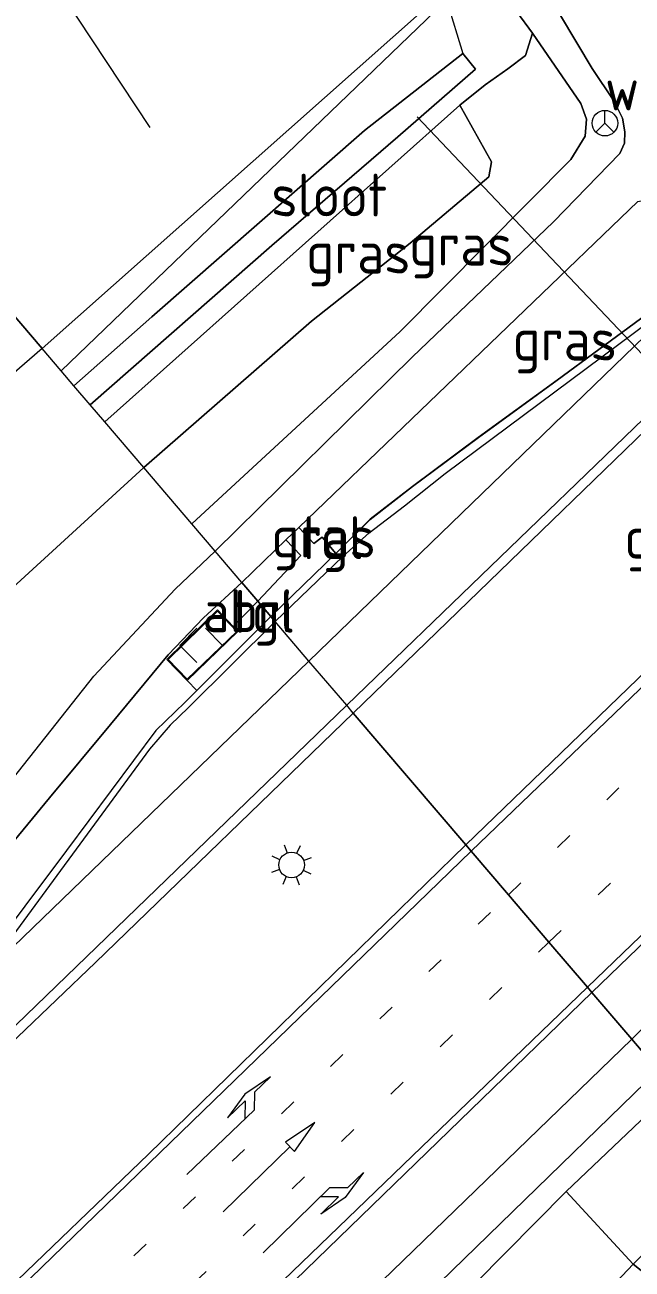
# Model space of a CAD drawing. Extents: x 253736 to 255979, y 477184 to 479215.
# Drawn here: x 253894.2 to 253929.8, y 477653 to 477725.8 of the extents above; entities that cross this region are included whole.
import ezdxf
from ezdxf.enums import TextEntityAlignment as Align

# ---------------------------------------------------------------- set-up
doc = ezdxf.new("R2010")
doc.units = 0
doc.linetypes.add('13strp', pattern=[4, 1, -3])
for name, color, linetype, lineweight in [('af-bs-rasterhekwerk', 8, 'hekwerk', 18), ('bp-b5-bomenstruiken', 8, 'Continuous', 18), ('bp-b5-grasland', 8, 'Continuous', 18), ('bw-bs-rona', 8, 'Continuous', 18), ('gw-bs-insteekwatergang', 8, 'Continuous', 18), ('gw-bs-kruinlijn', 8, 'Continuous', 18), ('gw-bs-teenlijn', 8, 'Continuous', 18), ('kd-bs-dakrand', 8, 'Continuous', 18), ('kd-bs-maaiveldlijn', 8, 'Continuous', 18), ('kd-bs-nok', 8, 'Continuous', 18), ('mk-bs-13streep 0.45', 8, '13strp', 18), ('mk-bs-pijlli750', 8, 'Continuous', 18), ('mk-bs-pijlrd750', 8, 'Continuous', 18), ('mk-bs-pijlre750', 8, 'Continuous', 18), ('mk-bs-streep 0.15', 8, 'Continuous', 18), ('og-b5-inrichtingselement', 8, 'Continuous', 18), ('og-b5-water', 8, 'Continuous', 18), ('og-bs-hulpgeometrie', 8, 'Continuous', 18), ('og-bs-terreinafscheiding', 8, 'Continuous', 18), ('vh-b5-verh_soort', 8, 'Continuous', 18), ('wh-bs-duiker', 8, 'duiker', 18), ('wh-bs-waterlijn', 8, 'Continuous', 18), ('wm-bs-lichtmast', 8, 'Continuous', 18)]:
    doc.layers.add(name, color=color, linetype=linetype, lineweight=lineweight)
doc.styles.add('rtw_iso', font='isocp.shx')
doc.linetypes.add('duiker', pattern='A,0,-2,[15,RTW.shx,S=1,R=0,X=0,Y=0],-2', length=4)
doc.linetypes.add('hekwerk', pattern='A,7,-1.5,[1,RTW.shx,S=0.75,R=0,X=0,Y=0],-1.5', length=10)

# ---------------------------------------------------------------- blocks, each defined once
blk = doc.blocks.new('dtbattr-r')
at = {"style": 'rtw_iso'}
blk.add_attdef('TAG', text='', height=2.5, dxfattribs=at).set_placement((0, 0), align=Align.MIDDLE_CENTER)
blk = doc.blocks.new('wegwijzer')
for q in [(0, 0.75), (-0.53, -0.53), (0.53, -0.53)]:
    blk.add_line((0, 0), q)
blk.add_circle((0, 0), 0.75)
blk = doc.blocks.new('dtbattr')
at = {"style": 'rtw_iso'}
blk.add_attdef('TAG', (0.591, 0.868), '', height=2.5, dxfattribs=at)
blk = doc.blocks.new('RW1 Buren totaal_ACAD_1_FMEBLOCK44')
at = {"layer": 'bp-b5-grasland'}
blk.add_polyline3d([(42.984, 47.996, 25.088), (61.271, 65.485, 24.683), (76.369, 80.094, 24.31), (82.954, 72.384, 24.43), (64.383, 54.255, 24.815), (46.981, 37.555, 25.268)], dxfattribs=at)
blk = doc.blocks.new('RW1 Buren totaal_ACAD_1_FMEBLOCK53')
at = {"layer": 'bp-b5-grasland'}
for points in [[(19.246, -11.322, 23.213), (18.84, -12.629, 23.057), (17.788, -13.411, 22.616), (16.474, -14.348, 22.043), (14.978, -15.542, 21.806), (-5.809, -34.084, 21.787), (-6.669, -33.079, 20.965), (3.967, -23.754, 20.963), (11.349, -17.392, 20.969), (15.899, -13.434, 20.969), (15.162, -12.515, 20.966), (9.412, -17.018, 20.966), (-3.057, -27.926, 20.966), (-7.621, -31.964, 20.971), (-8.373, -31.082, 21.757), (13.52, -10.052, 22.391), (-12.463, 29.899, 22.352), (-17.936, 27.433, 22.538), (-19.21, 28.219, 22.538), (-19.246, 29.449, 22.484), (-18.568, 30.214, 22.478), (-12.134, 34.084, 22.46), (-9.654, 34.044, 22.448), (-8.596, 32.529, 22.445), (-8.467, 31.359, 22.445), (-8.607, 30.095, 22.448), (3.774, 11.37, 22.796), (18.323, -10.079, 23.186)], [(-11.577, 31.11, 21.359), (-11.015, 31.636, 21.359), (-10.993, 32.334, 21.359), (-11.952, 32.238, 21.359), (-12.809, 31.822, 21.359), (-14.397, 30.521, 21.359), (-16.761, 29.4, 21.359), (-17.114, 28.913, 21.359), (-16.974, 28.512, 21.359), (-16.445, 28.569, 21.359), (-15.234, 29.098, 21.359)]]:
    blk.add_polyline3d(points, close=True, dxfattribs=at)
blk = doc.blocks.new('nokplat')
for p, q in [((-0.25, 1), (-1.25, 0)), ((0.25, 1), (1.25, 0)), ((-1.25, 0), (-0.25, -1)), ((1.25, 0), (0.25, -1))]:
    blk.add_line(p, q)
blk = doc.blocks.new('pijlr')
for p, q in [((0, 0, 0.1), (5.45, 0, 0.1)), ((5.45, -0.75, 0.1), (4.7, 0, 0.1)), ((6.2, -0.75, 0.1), (5.45, 0, 0.1)), ((4, -0.75, 0.1), (5.45, -0.75, 0.1)), ((5.7, -1.05, 0.1), (4, -0.75, 0.1)), ((7.5, -0.75, 0.1), (5.7, -1.05, 0.1)), ((7.5, -0.75, 0.1), (6.2, -0.75, 0.1))]:
    blk.add_line(p, q)
blk = doc.blocks.new('pijl')
for p, q in [((0, 0, 0.1), (5.45, 0, 0.1)), ((7.5, 0, 0.1), (5.45, 0.375, 0.1)), ((5.45, 0.375, 0.1), (5.45, -0.375, 0.1)), ((5.45, -0.375, 0.1), (7.5, 0, 0.1))]:
    blk.add_line(p, q)
blk = doc.blocks.new('pijll')
for p, q in [((5.7, 1.05, 0.1), (4, 0.75, 0.1)), ((4, 0.75, 0.1), (5.45, 0.75, 0.1)), ((5.45, 0.75, 0.1), (4.7, 0, 0.1)), ((6.2, 0.75, 0.1), (5.45, 0, 0.1)), ((7.5, 0.75, 0.1), (5.7, 1.05, 0.1)), ((7.5, 0.75, 0.1), (6.2, 0.75, 0.1)), ((0, 0, 0.1), (5.45, 0, 0.1))]:
    blk.add_line(p, q)
blk = doc.blocks.new('lantaarnpaal')
for p, q in [((-0.884, 0.884), (-0.53, 0.53)), ((0, 0.75), (0, 1.25)), ((0.53, 0.53), (0.884, 0.884)), ((-0.75, 0), (-1.25, 0)), ((0.75, 0), (1.25, 0)), ((-0.53, -0.53), (-0.884, -0.884)), ((0.53, -0.53), (0.884, -0.884)), ((0, -0.75), (0, -1.25))]:
    blk.add_line(p, q)
blk.add_circle((0, 0), 0.75)
blk = doc.blocks.new('RW1 Buren totaal_ACAD_1_FMEBLOCK876')
at = {"layer": 'vh-b5-verh_soort'}
for points in [[(-116.36, -79.925, 23.939), (-117.908, -78.112, 23.96), (-110.945, -71.173, 23.784)], [(-93.814, -49.901, 23.583), (-120.248, -75.373, 24.134), (-120.509, -75.066, 24.172), (-122.757, -72.434, 24.247), (-125.125, -69.661, 24.376), (-127.316, -67.096, 24.397), (-127.634, -66.723, 24.43), (-101.91, -41.925, 23.874)], [(-109.103, -34.705, 23.799), (-134.219, -59.013, 24.31), (-134.605, -58.561, 24.322), (-136.816, -55.971, 24.232), (-138.802, -53.647, 24.148), (-139.046, -53.361, 24.059), (-135.241, -49.675, 24.027), (-133.23, -47.672, 23.919), (-130.743, -45.743, 23.859), (-126.895, -42.879, 23.784), (-122.272, -39.514, 23.751), (-117.397, -35.924, 23.76)], [(-117.55, -29.054, 23.583), (-137.406, -48.148, 23.907), (-138.167, -48.879, 23.996), (-140.752, -51.365, 23.996), (-142.313, -49.537, 23.93), (-130.772, -38.184, 23.769), (-122.484, -30.25, 23.583), (-118.601, -26.254, 23.565), (-118.34, -25.646, 23.562), (-118.32, -24.982, 23.553), (-118.45, -24.184, 23.532), (-118.965, -23.169, 23.439), (-120.228, -21.27, 23.355), (-123.932, -15.046, 23.304)]]:
    blk.add_polyline3d(points, dxfattribs=at)

msp = doc.modelspace()

# ---------------------------------------------------------------- linework, layer by layer
at = {"layer": 'af-bs-rasterhekwerk'}
for points in [[(253895.261, 477706.883, 22.216), (253917.889, 477726.98, 22.544), (253904.998, 477746.722, 22.523), (253897.97, 477757.621, 22.514), (253892.276, 477766.263, 22.472), (253885.704, 477763.23, 22.512)], [(253901.582, 477719.831, 22.616), (253888.825, 477739.125, 22.634)]]:
    msp.add_polyline3d(points, dxfattribs=at)
at = {"layer": 'bp-b5-bomenstruiken'}
msp.add_polyline3d([(253887.154, 477619.94, 25.066), (253894.397, 477626.274, 24.844), (253908.202, 477639.594, 24.481), (253925.961, 477657.537, 24.1), (253929.88, 477653.277, 22.195), (253918.554, 477641.283, 22.276), (253851.942, 477573.602, 22.303)], dxfattribs=at)
msp.add_polyline3d([(253944.113, 477642.008, 21.964), (253918.459, 477618.372, 22.036), (253890.018, 477592.454, 21.919), (253856.256, 477560.924, 21.967), (253855.243, 477559.456, 21.961), (253854.457, 477557.793, 21.952), (253854.265, 477556.566, 21.964), (253853.988, 477554.952, 21.964), (253854.037, 477553.327, 21.967), (253854.888, 477551.456, 21.985), (253855.73, 477550.194, 21.979), (253856.88, 477549.046, 21.976), (253858.321, 477548.179, 21.979), (253858.651, 477546.299, 22.069), (253843.86, 477542.854, 22.09), (253824.304, 477537.538, 22.174), (253813.576, 477534.919, 22.318), (253811.328, 477534.321, 22.318), (253814.095, 477536.186, 22.336), (253816.893, 477539.17, 22.303), (253851.942, 477573.602, 22.303), (253918.554, 477641.283, 22.276), (253929.88, 477653.277, 22.195)], close=True, dxfattribs=at)
at = {"layer": 'bp-b5-grasland'}
for points in [[(253895.261, 477706.883, 22.216), (253876.706, 477728.609, 22.587), (253880.695, 477731.045, 22.575), (253883.251, 477733.02, 22.578), (253885.196, 477735.16, 22.575), (253886.865, 477737.909, 22.605), (253888.094, 477739.91, 22.596), (253889.207, 477743.391, 22.485), (253889.85, 477746.836, 22.464), (253889.583, 477749.941, 22.512), (253888.901, 477753.25, 22.509), (253887.867, 477757.848, 22.494), (253885.704, 477763.23, 22.512), (253892.276, 477766.263, 22.472), (253897.97, 477757.621, 22.514), (253904.998, 477746.722, 22.523), (253917.889, 477726.98, 22.544)], [(253895.261, 477706.883, 22.216), (253891.69, 477703.802, 22.15), (253889.05, 477706.633, 22.303), (253881.909, 477717.532, 22.534), (253876.706, 477728.609, 22.587)], [(253904.018, 477696.63, 23.89), (253901.206, 477699.923, 21.784), (253911.03, 477708.483, 21.77), (253916.814, 477713.063, 21.779), (253921.432, 477716.948, 21.884), (253921.587, 477717.824, 21.911), (253919.716, 477721.132, 21.806), (253921.212, 477722.326, 22.043), (253922.526, 477723.263, 22.616), (253923.578, 477724.045, 23.057), (253923.984, 477725.352, 23.213), (253926.819, 477721.247, 23.318), (253927.139, 477720.312, 23.411), (253927.072, 477719.333, 23.453), (253926.233, 477717.952, 23.465), (253916.232, 477707.893, 23.633)], [(253901.206, 477699.923, 21.784), (253898.928, 477702.59, 21.787), (253919.716, 477721.132, 21.806), (253921.587, 477717.824, 21.911), (253921.432, 477716.948, 21.884), (253916.814, 477713.063, 21.779), (253911.03, 477708.483, 21.77)], [(253912.461, 477694.885, 24.027), (253911.669, 477695.853, 24.093), (253911.177, 477695.469, 24.03), (253910.296, 477696.413, 23.907), (253930.153, 477715.507, 23.583), (253932.399, 477715.975, 23.607), (253934.404, 477714.66, 23.724), (253934.956, 477714.298, 23.724), (253935.964, 477713.115, 23.703), (253933.598, 477711.151, 23.742), (253930.306, 477708.637, 23.76), (253925.431, 477705.047, 23.751), (253920.807, 477701.681, 23.784), (253916.959, 477698.817, 23.859), (253914.473, 477696.889, 23.919)], [(253920.068, 477677.838, 24.43), (253913.483, 477685.548, 24.31), (253938.6, 477709.856, 23.799), (253942.498, 477706.122, 23.979), (253945.793, 477702.636, 23.874)], [(253907.89, 477692.096, 24.241), (253906.951, 477693.196, 23.996), (253909.536, 477695.682, 23.996), (253910.417, 477694.768, 24.015)], [(253929.794, 477666.449, 23.96), (253927.455, 477669.188, 24.134), (253953.889, 477694.659, 23.583), (253954.342, 477694.249, 23.571), (253954.681, 477693.732, 23.565), (253954.86, 477693.211, 23.553), (253954.971, 477692.184, 23.556), (253954.62, 477690.965, 23.556), (253954.267, 477690.256, 23.556), (253953.719, 477689.506, 23.535), (253953.088, 477688.815, 23.496), (253936.757, 477673.388, 23.784)], [(253935.853, 477659.355, 22.21), (253929.88, 477653.277, 22.195), (253925.961, 477657.537, 24.1), (253932.276, 477663.543, 23.986)]]:
    msp.add_polyline3d(points, close=True, dxfattribs=at)
for points in [[(253892.275, 477766.573, 22.352), (253918.258, 477726.622, 22.391), (253896.364, 477705.592, 21.757), (253895.261, 477706.883, 22.216), (253917.889, 477726.98, 22.544), (253904.998, 477746.722, 22.523), (253897.97, 477757.621, 22.514), (253892.276, 477766.263, 22.472)], [(253923.77, 477729.515, 23.304), (253927.474, 477723.291, 23.355), (253928.737, 477721.392, 23.439), (253929.252, 477720.377, 23.532), (253929.382, 477719.578, 23.553), (253929.362, 477718.915, 23.562), (253929.101, 477718.307, 23.565), (253925.219, 477714.311, 23.583), (253916.93, 477706.377, 23.769), (253905.39, 477695.024, 23.93), (253904.018, 477696.63, 23.89), (253916.232, 477707.893, 23.633), (253926.233, 477717.952, 23.465), (253927.072, 477719.333, 23.453), (253927.139, 477720.312, 23.411), (253926.819, 477721.247, 23.318), (253923.984, 477725.352, 23.213), (253923.061, 477726.595, 23.186)], [(253891.869, 477675.959, 24.377), (253895.694, 477680.582, 24.29), (253899.269, 477684.875, 24.206), (253902.635, 477688.946, 24.098), (253904.706, 477691.12, 24.074), (253906.951, 477693.196, 23.996), (253907.89, 477692.096, 24.241), (253906.445, 477690.623, 24.268), (253905.534, 477691.582, 24.175), (253902.564, 477688.675, 24.175), (253903.759, 477687.451, 24.175), (253904.317, 477686.875, 24.158), (253903.608, 477686.169, 24.158), (253901.92, 477684.521, 24.239), (253896.675, 477677.502, 24.413), (253891.783, 477670.981, 24.629)], [(253881.118, 477624.43, 25.229), (253901.711, 477644.222, 24.761), (253927.455, 477669.188, 24.134), (253929.794, 477666.449, 23.96), (253914.563, 477651.713, 24.26), (253897.143, 477634.641, 24.677), (253887.341, 477625.494, 24.971)], [(253891.349, 477625.996, 24.863), (253901.403, 477635.582, 24.596), (253912.861, 477646.683, 24.302), (253931.343, 477664.635, 23.939), (253932.276, 477663.543, 23.986), (253925.961, 477657.537, 24.1), (253908.202, 477639.594, 24.481), (253894.397, 477626.274, 24.844), (253887.154, 477619.94, 25.066)]]:
    msp.add_polyline3d(points, dxfattribs=at)
at = {"layer": 'gw-bs-insteekwatergang'}
msp.add_polyline3d([(253898.928, 477702.59, 21.787), (253919.716, 477721.132, 21.806), (253921.212, 477722.326, 22.043), (253922.526, 477723.263, 22.616), (253923.578, 477724.045, 23.057), (253923.984, 477725.352, 23.213), (253923.061, 477726.595, 23.186), (253908.511, 477748.044, 22.796), (253896.13, 477766.769, 22.448), (253896.271, 477768.033, 22.445), (253896.142, 477769.203, 22.445), (253895.084, 477770.718, 22.448), (253892.603, 477770.758, 22.46), (253886.17, 477766.888, 22.478), (253885.491, 477766.123, 22.484), (253885.528, 477764.893, 22.538), (253886.802, 477764.107, 22.538), (253892.275, 477766.573, 22.352), (253918.258, 477726.622, 22.391), (253896.364, 477705.592, 21.757)], dxfattribs=at)
at = {"layer": 'gw-bs-kruinlijn'}
for points in [[(253904.018, 477696.63, 23.89), (253916.232, 477707.893, 23.633), (253926.233, 477717.952, 23.465), (253927.072, 477719.333, 23.453), (253927.139, 477720.312, 23.411), (253926.819, 477721.247, 23.318), (253923.984, 477725.352, 23.213)], [(253932.276, 477663.543, 23.986), (253925.961, 477657.537, 24.1)]]:
    msp.add_polyline3d(points, dxfattribs=at)
at = {"layer": 'gw-bs-teenlijn'}
for points in [[(253901.206, 477699.923, 21.784), (253911.03, 477708.483, 21.77), (253916.814, 477713.063, 21.779), (253921.432, 477716.948, 21.884), (253921.587, 477717.824, 21.911), (253919.716, 477721.132, 21.806)], [(253808.136, 477616.882, 22.423), (253822.206, 477629.123, 22.285), (253840.097, 477645.373, 22.123), (253862.006, 477664.947, 22.033), (253891.669, 477691.19, 21.97), (253901.206, 477699.923, 21.784)], [(253811.328, 477534.321, 22.318), (253814.095, 477536.186, 22.336), (253816.893, 477539.17, 22.303), (253851.942, 477573.602, 22.303), (253918.554, 477641.283, 22.276), (253929.88, 477653.277, 22.195), (253935.853, 477659.355, 22.21)]]:
    msp.add_polyline3d(points, dxfattribs=at)
at = {"layer": 'kd-bs-dakrand'}
msp.add_polyline3d([(253905.533, 477691.511, 26.581), (253902.635, 477688.674, 26.599), (253903.76, 477687.522, 26.608), (253906.658, 477690.326, 26.59), (253905.533, 477691.511, 26.581)], dxfattribs=at)
at = {"layer": 'kd-bs-maaiveldlijn'}
msp.add_polyline3d([(253905.534, 477691.582, 24.175), (253906.445, 477690.623, 24.268), (253906.728, 477690.325, 24.175), (253903.759, 477687.451, 24.175), (253902.564, 477688.675, 24.175), (253905.534, 477691.582, 24.175)], dxfattribs=at)
at = {"layer": 'mk-bs-13streep 0.45'}
for points in [[(253922.578, 477674.9, 24.376), (253937.021, 477688.878, 24.006)], [(253924.946, 477672.127, 24.247), (253937.947, 477684.619, 23.931)], [(253858.291, 477613.085, 25.879), (253883.348, 477637.104, 25.27), (253922.578, 477674.9, 24.376)], [(253861.707, 477611.431, 25.753), (253892.593, 477641.078, 25.006), (253924.946, 477672.127, 24.247)]]:
    msp.add_polyline3d(points, dxfattribs=at)
at = {"layer": 'mk-bs-streep 0.15'}
for points in [[(253935.432, 477712.284, 23.739), (253933.542, 477710.497, 23.733), (253910.887, 477688.589, 24.232)], [(253908.901, 477690.914, 24.148), (253912.879, 477694.709, 24.15), (253914.421, 477696.108, 24.15), (253916.478, 477697.671, 24.102), (253918.865, 477699.58, 24.009), (253933.542, 477710.497, 23.733)], [(253913.097, 477686, 24.322), (253938.345, 477710.373, 23.775)], [(253927.193, 477669.495, 24.172), (253949.398, 477690.84, 23.655), (253953.522, 477694.78, 23.631), (253954.864, 477696, 23.589), (253955.851, 477696.771, 23.511), (253957.71, 477697.983, 23.493), (253959.806, 477698.918, 23.451), (253962.076, 477699.578, 23.373), (253964.462, 477700.086, 23.325)], [(253942.114, 477698.325, 23.922), (253920.387, 477677.465, 24.397)], [(253908.901, 477690.914, 24.148), (253903.827, 477685.872, 24.244), (253902.759, 477684.834, 24.271), (253901.546, 477683.44, 24.307), (253891.795, 477670.177, 24.664), (253910.887, 477688.589, 24.232)], [(253751.567, 477524.774, 28.35), (253757.656, 477530.633, 28.261), (253758.925, 477532.015, 28.21), (253763.881, 477538.27, 28.048), (253775.246, 477552.467, 27.646), (253776.756, 477554.167, 27.592), (253801.49, 477578.148, 26.995), (253820.969, 477597.03, 26.53), (253853.058, 477627.98, 25.786), (253879.045, 477653.112, 25.156), (253913.097, 477686, 24.322)], [(253920.387, 477677.465, 24.397), (253887.66, 477645.784, 25.174), (253872.785, 477631.429, 25.567), (253870.463, 477628.731, 25.594), (253856.468, 477611.317, 25.894), (253832.974, 477589.094, 26.563), (253805.606, 477563.646, 27.349), (253766.952, 477528.552, 28.33), (253763.823, 477525.746, 28.389)], [(253769.325, 477526.183, 28.382), (253791.607, 477546.318, 27.898), (253814.801, 477567.56, 27.178), (253835.288, 477586.519, 26.542), (253857.825, 477607.827, 25.843), (253879.22, 477623.234, 25.321), (253900.201, 477643.472, 24.823), (253927.193, 477669.495, 24.172)]]:
    msp.add_polyline3d(points, dxfattribs=at)
at = {"layer": 'og-b5-inrichtingselement'}
msp.add_polyline3d([(253906.445, 477690.623, 24.268), (253906.728, 477690.325, 24.175), (253903.759, 477687.451, 24.175), (253902.564, 477688.675, 24.175), (253905.534, 477691.582, 24.175)], close=True, dxfattribs=at)
at = {"layer": 'og-b5-water'}
msp.add_polyline3d([(253898.069, 477703.595, 20.965), (253897.117, 477704.71, 20.971), (253901.681, 477708.748, 20.966), (253914.149, 477719.656, 20.966), (253919.9, 477724.159, 20.966), (253920.637, 477723.24, 20.969), (253916.087, 477719.282, 20.969), (253908.704, 477712.92, 20.963)], close=True, dxfattribs=at)
at = {"layer": 'og-bs-hulpgeometrie'}
for points in [[(253931.343, 477664.635, 23.939), (253929.794, 477666.449, 23.96), (253927.455, 477669.188, 24.134), (253927.193, 477669.495, 24.172), (253924.946, 477672.127, 24.247), (253922.578, 477674.9, 24.376), (253920.387, 477677.465, 24.397), (253920.068, 477677.838, 24.43), (253913.483, 477685.548, 24.31), (253913.097, 477686, 24.322), (253910.887, 477688.589, 24.232), (253908.901, 477690.914, 24.148), (253908.656, 477691.2, 24.059), (253907.89, 477692.096, 24.241), (253906.951, 477693.196, 23.996), (253905.39, 477695.024, 23.93), (253904.018, 477696.63, 23.89), (253901.206, 477699.923, 21.784), (253898.928, 477702.59, 21.787), (253898.069, 477703.595, 20.965), (253897.117, 477704.71, 20.971), (253896.364, 477705.592, 21.757), (253895.261, 477706.883, 22.216), (253876.706, 477728.609, 22.587)], [(253918.984, 477727.163, 22.181), (253919.9, 477724.159, 20.966)]]:
    msp.add_polyline3d(points, dxfattribs=at)
at = {"layer": 'og-bs-terreinafscheiding'}
for points in [[(253859.644, 477763.805, 22.461), (253874.888, 477773.128, 22.482), (253874.906, 477773.139, 22.485), (253891.306, 477783.169, 22.515), (253894.018, 477778.972, 22.503), (253902.866, 477764.086, 22.671), (253911.448, 477749.991, 22.857), (253923.77, 477729.515, 23.304), (253927.474, 477723.291, 23.355), (253928.737, 477721.392, 23.439), (253929.252, 477720.377, 23.532), (253929.382, 477719.578, 23.553), (253929.362, 477718.915, 23.562), (253929.101, 477718.307, 23.565), (253925.219, 477714.311, 23.583), (253916.93, 477706.377, 23.769), (253905.39, 477695.024, 23.93)], [(253906.951, 477693.196, 23.996), (253909.536, 477695.682, 23.996), (253910.296, 477696.413, 23.907), (253930.153, 477715.507, 23.583), (253932.399, 477715.975, 23.607), (253934.404, 477714.66, 23.724), (253934.956, 477714.298, 23.724), (253935.964, 477713.115, 23.703), (253933.598, 477711.151, 23.742), (253930.306, 477708.637, 23.76), (253925.431, 477705.047, 23.751), (253920.807, 477701.681, 23.784), (253916.959, 477698.817, 23.859), (253914.473, 477696.889, 23.919), (253912.461, 477694.885, 24.027), (253908.656, 477691.2, 24.059)], [(253913.483, 477685.548, 24.31), (253938.6, 477709.856, 23.799), (253942.498, 477706.122, 23.979), (253945.793, 477702.636, 23.874), (253920.068, 477677.838, 24.43)], [(253910.296, 477696.413, 23.907), (253911.177, 477695.469, 24.03), (253911.669, 477695.853, 24.093), (253912.461, 477694.885, 24.027)], [(253907.89, 477692.096, 24.241), (253910.417, 477694.768, 24.015), (253909.536, 477695.682, 23.996)], [(253746.336, 477536.399, 27.968), (253754.305, 477545.507, 27.683), (253759.691, 477551.6, 27.452), (253772.702, 477563.879, 27.179), (253789.551, 477580.278, 26.72), (253805.987, 477595.981, 26.381), (253824.942, 477614.469, 25.904), (253844.467, 477633.265, 25.406), (253863.493, 477651.669, 24.989), (253882.529, 477670.169, 24.551), (253889.057, 477676.474, 24.377), (253891.647, 477679.339, 24.29), (253898.289, 477687.704, 24.098), (253903.044, 477692.799, 23.987), (253905.39, 477695.024, 23.93)], [(253927.455, 477669.188, 24.134), (253953.889, 477694.659, 23.583), (253954.342, 477694.249, 23.571), (253954.681, 477693.732, 23.565), (253954.86, 477693.211, 23.553), (253954.971, 477692.184, 23.556), (253954.62, 477690.965, 23.556), (253954.267, 477690.256, 23.556), (253953.719, 477689.506, 23.535), (253953.088, 477688.815, 23.496), (253936.757, 477673.388, 23.784), (253929.794, 477666.449, 23.96)], [(253906.951, 477693.196, 23.996), (253904.706, 477691.12, 24.074), (253902.635, 477688.946, 24.098), (253899.269, 477684.875, 24.206), (253895.694, 477680.582, 24.29), (253891.869, 477675.959, 24.377), (253888.354, 477672.288, 24.455), (253865.861, 477650.434, 25.016), (253837.409, 477623.148, 25.673), (253805.414, 477592.05, 26.438), (253776.884, 477564.484, 27.179), (253760.384, 477548.581, 27.578), (253757.232, 477545.119, 27.698), (253754.01, 477541.332, 27.809), (253748.387, 477534.967, 28.028)], [(253906.445, 477690.623, 24.268), (253907.89, 477692.096, 24.241)], [(253908.656, 477691.2, 24.059), (253904.317, 477686.875, 24.158), (253903.608, 477686.169, 24.158), (253901.92, 477684.521, 24.239), (253896.675, 477677.502, 24.413), (253891.783, 477670.981, 24.629), (253888.716, 477667.688, 24.698), (253875.103, 477654.616, 25.043), (253842.057, 477622.581, 25.829), (253808.727, 477590.419, 26.651), (253780.528, 477563.151, 27.326), (253749.349, 477533.003, 28.121), (253746.46, 477530.254, 28.208), (253741.104, 477526.465, 28.235)], [(253903.759, 477687.451, 24.175), (253904.317, 477686.875, 24.158)], [(253755.936, 477527.393, 28.256), (253758.175, 477530.456, 28.208), (253762.502, 477535.991, 28.082), (253767.697, 477542.379, 27.905), (253773.09, 477549.043, 27.68), (253776.181, 477552.718, 27.581), (253780.591, 477557.379, 27.482), (253801.696, 477577.732, 26.954), (253825.167, 477600.518, 26.387), (253844.438, 477618.982, 25.922), (253859.677, 477633.755, 25.58), (253880.098, 477653.45, 25.088), (253898.385, 477670.939, 24.683), (253913.483, 477685.548, 24.31)], [(253920.068, 477677.838, 24.43), (253901.497, 477659.709, 24.815), (253884.095, 477643.009, 25.268), (253872.461, 477631.675, 25.544), (253870.005, 477628.974, 25.562), (253857.009, 477612.574, 25.865), (253855.093, 477610.583, 25.889), (253834.567, 477591.316, 26.471), (253811.337, 477569.697, 27.092), (253781.886, 477543.157, 27.941), (253771.281, 477533.956, 28.148), (253765.104, 477528.755, 28.322)], [(253927.455, 477669.188, 24.134), (253901.711, 477644.222, 24.761), (253881.118, 477624.43, 25.229), (253879.178, 477622.749, 25.274), (253877.231, 477621.299, 25.31), (253865.155, 477612.561, 25.556), (253858.898, 477607.865, 25.709), (253854.99, 477604.373, 25.844), (253844.411, 477594.412, 26.165), (253832.305, 477583.075, 26.639), (253813.687, 477565.825, 27.155), (253798.287, 477551.788, 27.65), (253783.784, 477538.217, 28.103), (253775.432, 477530.739, 28.226)], [(253929.794, 477666.449, 23.96), (253914.563, 477651.713, 24.26), (253897.143, 477634.641, 24.677), (253887.341, 477625.494, 24.971), (253878.851, 477618.468, 25.145), (253866.006, 477608.816, 25.478), (253859.846, 477603.823, 25.658), (253853.524, 477598.114, 25.841), (253844.513, 477589.645, 26.126), (253836.021, 477581.574, 26.396), (253824.718, 477571.229, 26.735), (253816.223, 477563.875, 27.029), (253803.887, 477553.299, 27.488), (253795.616, 477545.988, 27.815), (253787.86, 477539.381, 28.019)], [(253791.803, 477539.339, 27.971), (253802.55, 477548.918, 27.575), (253820.173, 477564.02, 26.948), (253831.491, 477574.241, 26.528), (253848.229, 477589.866, 25.982), (253854.569, 477595.933, 25.823), (253863.227, 477603.434, 25.541), (253872.594, 477610.71, 25.307), (253882.809, 477618.377, 25.031), (253891.349, 477625.996, 24.863), (253901.403, 477635.582, 24.596), (253912.861, 477646.683, 24.302), (253931.343, 477664.635, 23.939)], [(253925.961, 477657.537, 24.1), (253908.202, 477639.594, 24.481), (253894.397, 477626.274, 24.844), (253887.154, 477619.94, 25.066), (253881.757, 477615.442, 25.141), (253873.331, 477609.101, 25.372), (253867.764, 477604.863, 25.51), (253862.086, 477600.248, 25.684), (253854.619, 477593.296, 25.849), (253844.888, 477584.062, 26.212), (253837.088, 477576.922, 26.449), (253828.69, 477568.94, 26.692), (253817.545, 477558.999, 27.121), (253805.9, 477548.603, 27.541), (253795.964, 477539.894, 28.003), (253792.545, 477537.288, 28.108), (253791.505, 477536.767, 28.123), (253790.527, 477536.551, 28.126), (253789.587, 477536.822, 28.097)], [(253944.113, 477642.008, 21.964), (253929.88, 477653.277, 22.195), (253925.961, 477657.537, 24.1)]]:
    msp.add_polyline3d(points, dxfattribs=at)
at = {"layer": 'vh-b5-verh_soort'}
for points in [[(253912.461, 477694.885, 24.027), (253908.656, 477691.2, 24.059), (253907.89, 477692.096, 24.241), (253910.417, 477694.768, 24.015), (253909.536, 477695.682, 23.996), (253910.296, 477696.413, 23.907), (253911.177, 477695.469, 24.03), (253911.669, 477695.853, 24.093)], [(253908.656, 477691.2, 24.059), (253904.317, 477686.875, 24.158), (253903.759, 477687.451, 24.175), (253906.728, 477690.325, 24.175), (253906.445, 477690.623, 24.268), (253907.89, 477692.096, 24.241)]]:
    msp.add_polyline3d(points, close=True, dxfattribs=at)
for points in [[(253884.095, 477643.009, 25.268), (253901.497, 477659.709, 24.815), (253920.068, 477677.838, 24.43), (253920.387, 477677.465, 24.397), (253922.578, 477674.9, 24.376), (253924.946, 477672.127, 24.247), (253927.193, 477669.495, 24.172), (253927.455, 477669.188, 24.134), (253901.711, 477644.222, 24.761), (253881.118, 477624.43, 25.229)], [(253887.341, 477625.494, 24.971), (253897.143, 477634.641, 24.677), (253914.563, 477651.713, 24.26), (253929.794, 477666.449, 23.96), (253931.343, 477664.635, 23.939), (253912.861, 477646.683, 24.302), (253901.403, 477635.582, 24.596), (253891.349, 477625.996, 24.863)]]:
    msp.add_polyline3d(points, dxfattribs=at)
at = {"layer": 'wh-bs-duiker'}
msp.add_polyline3d([(253959.688, 477675.677, 21.35), (253917.234, 477720.456, 21.488)], dxfattribs=at)
at = {"layer": 'wh-bs-waterlijn'}
msp.add_polyline3d([(253898.069, 477703.595, 20.965), (253908.704, 477712.92, 20.963), (253916.087, 477719.282, 20.969), (253920.637, 477723.24, 20.969), (253919.9, 477724.159, 20.966), (253914.149, 477719.656, 20.966), (253901.681, 477708.748, 20.966), (253897.117, 477704.71, 20.971)], dxfattribs=at)

# ---------------------------------------------------------------- block references
at = {"layer": 'bp-b5-grasland'}
for name, p in [('RW1 Buren totaal_ACAD_1_FMEBLOCK53', (253904.7375, 477736.674)), ('RW1 Buren totaal_ACAD_1_FMEBLOCK44', (253837.114, 477605.4535))]:
    msp.add_blockref(name, p, dxfattribs=at)
ref = msp.add_blockref('dtbattr-r', (253916.757812, 477711, 22.760176), dxfattribs=at)
ref.add_attrib('TAG', 'gras', dxfattribs={"layer": '0', "height": 2.5, "style": 'rtw_iso'}).set_placement((253916.757812, 477711, 22.760176), align=Align.BOTTOM_LEFT)
ref = msp.add_blockref('dtbattr-r', (253910.71875, 477710.53125, 21.813125), dxfattribs=at)
ref.add_attrib('TAG', 'gras', dxfattribs={"layer": '0', "height": 2.5, "style": 'rtw_iso'}).set_placement((253910.71875, 477710.53125, 21.813125), align=Align.BOTTOM_LEFT)
ref = msp.add_blockref('dtbattr-r', (253922.8125, 477705.4375, 23.8275), dxfattribs=at)
ref.add_attrib('TAG', 'gras', dxfattribs={"layer": '0', "height": 2.5, "style": 'rtw_iso'}).set_placement((253922.8125, 477705.4375, 23.8275), align=Align.BOTTOM_LEFT)
ref = msp.add_blockref('dtbattr-r', (253908.6875, 477693.90625, 24.0978), dxfattribs=at)
ref.add_attrib('TAG', 'gras', dxfattribs={"layer": '0', "height": 2.5, "style": 'rtw_iso'}).set_placement((253908.6875, 477693.90625, 24.0978), align=Align.BOTTOM_LEFT)
ref = msp.add_blockref('dtbattr-r', (253929.367188, 477693.84375, 24.137), dxfattribs=at)
ref.add_attrib('TAG', 'gras', dxfattribs={"layer": '0', "height": 2.5, "style": 'rtw_iso'}).set_placement((253929.367188, 477693.84375, 24.137), align=Align.BOTTOM_LEFT)
at = {"layer": 'bw-bs-rona'}
ref = msp.add_blockref('dtbattr', (253928.223, 477720.086, 23.496), dxfattribs=at)
ref.add_attrib('TAG', 'ww', dxfattribs={"layer": '0', "height": 2.5, "style": 'rtw_iso'}).set_placement((253928.223, 477720.086, 23.496), align=Align.BOTTOM_LEFT)
msp.add_blockref('wegwijzer', (253928.223, 477720.086, 23.496), dxfattribs=at)
at = {"layer": 'kd-bs-nok'}
msp.add_blockref('nokplat', (253904.577, 477689.511, 26.623), dxfattribs=at)
at = {"layer": 'mk-bs-pijlli750', "rotation": 43.70000000000001}
msp.add_blockref('pijll', (253903.734, 477658.53, 24.781), dxfattribs=at)
at = {"layer": 'mk-bs-pijlrd750', "rotation": 44.2}
msp.add_blockref('pijl', (253905.861, 477656.343, 24.718), dxfattribs=at)
at = {"layer": 'mk-bs-pijlre750', "rotation": 44.4}
msp.add_blockref('pijlr', (253908.196, 477653.94, 24.649), dxfattribs=at)
at = {"layer": 'og-b5-inrichtingselement'}
ref = msp.add_blockref('dtbattr-r', (253904.65625, 477689.53125, 24.206), dxfattribs=at)
ref.add_attrib('TAG', 'abri', dxfattribs={"layer": '0', "height": 2.5, "style": 'rtw_iso'}).set_placement((253904.65625, 477689.53125, 24.206), align=Align.BOTTOM_LEFT)
at = {"layer": 'og-b5-water'}
ref = msp.add_blockref('dtbattr-r', (253908.679688, 477713.875, 20.966667), dxfattribs=at)
ref.add_attrib('TAG', 'sloot', dxfattribs={"layer": '0', "height": 2.5, "style": 'rtw_iso'}).set_placement((253908.679688, 477713.875, 20.966667), align=Align.BOTTOM_LEFT)
at = {"layer": 'vh-b5-verh_soort'}
msp.add_blockref('RW1 Buren totaal_ACAD_1_FMEBLOCK876', (254047.7025, 477744.5605), dxfattribs=at)
ref = msp.add_blockref('dtbattr-r', (253910.421875, 477693.8125, 24.043889), dxfattribs=at)
ref.add_attrib('TAG', 'tgl', dxfattribs={"layer": '0', "height": 2.5, "style": 'rtw_iso'}).set_placement((253910.421875, 477693.8125, 24.043889), align=Align.BOTTOM_LEFT)
ref = msp.add_blockref('dtbattr-r', (253906.398438, 477689.5, 24.162143), dxfattribs=at)
ref.add_attrib('TAG', 'tgl', dxfattribs={"layer": '0', "height": 2.5, "style": 'rtw_iso'}).set_placement((253906.398438, 477689.5, 24.162143), align=Align.BOTTOM_LEFT)
at = {"layer": 'wm-bs-lichtmast', "rotation": 335.6}
msp.add_blockref('lantaarnpaal', (253909.867, 477676.651, 24.694), dxfattribs=at)

doc.saveas('drawing.dxf')
